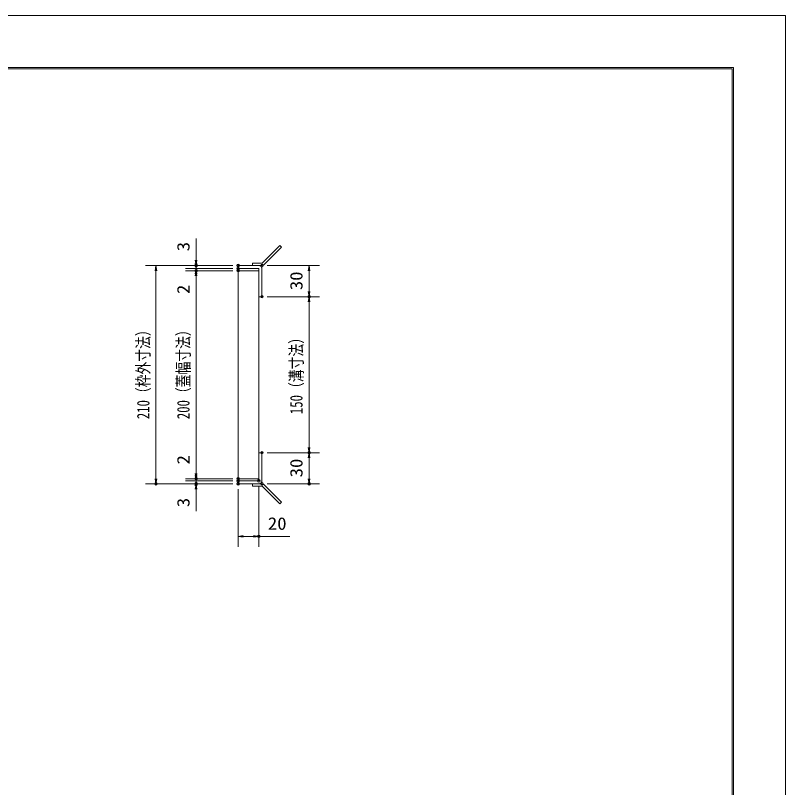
# Model space of a CAD drawing. Units: millimetres, scale not verified. Extents: x -1050 to 1050, y -742 to 742.
# Drawn here: x 309 to 1050, y 0 to 742 of the extents above; entities that cross this region are included whole.
import ezdxf
from ezdxf.enums import TextEntityAlignment as Align

# ---------------------------------------------------------------- set-up
doc = ezdxf.new("R2010")
doc.units = ezdxf.units.MM
doc.header["$LTSCALE"] = 5
doc.header["$PDMODE"] = 32
doc.header["$PDSIZE"] = 2.5
for name, color, linetype, lineweight in [('0-0_7-図\u3000枠', 4, 'Continuous', 9), ('0-1_寸法注釈', 2, 'Continuous', 9), ('0-2_0', 2, 'Continuous', 9), ('0-3_DEFPOINTS', 134, 'Continuous', 9), ('0-4_アンカー', 7, 'Continuous', 9), ('0-5_枠', 7, 'Continuous', 9), ('0-7_蓋', 5, 'Continuous', 9)]:
    doc.layers.add(name, color=color, linetype=linetype, lineweight=lineweight)
doc.styles.add('ＭＳ ゴシック', font='')
doc.styles.get('ＭＳ ゴシック').set_extended_font_data('MS Gothic')

# ---------------------------------------------------------------- blocks, each defined once
blk = doc.blocks.new('_OPEN')
at = {"layer": '0-2_0'}
blk.add_line((0, 0), (-5, 0), dxfattribs=at)
blk.add_lwpolyline([(-5, 0.833), (0, 0), (-5, -0.833)], dxfattribs=at)
blk = doc.blocks.new('A$C4F066A7F')
at = {"layer": '0-4_アンカー'}
for p, q in [((0, 96.52), (45.24, 96.52)), ((0, 85.02), (0, 96.52)), ((0, 85.02), (45.24, 85.02)), ((130.26, 0), (45.24, 85.02)), ((138.39, 8.13), (53.37, 93.15)), ((138.39, 8.13), (130.26, 0))]:
    blk.add_line(p, q, dxfattribs=at)
blk.add_arc((45.24, 85.02), 11.5, 45, 90, dxfattribs=at)
blk = doc.blocks.new('A$C6EB770D1')
at = {"layer": '0-4_アンカー'}
for p, q in [((130.257, 96.52), (45.237, 11.5)), ((138.388, 88.388), (53.368, 3.368)), ((138.388, 88.388), (130.257, 96.52)), ((0, 11.5), (45.237, 11.5)), ((0, 11.5), (0, 0)), ((0, 0), (45.237, 0))]:
    blk.add_line(p, q, dxfattribs=at)
blk.add_arc((45.237, 11.5), 11.5, 270, 315, dxfattribs=at)

msp = doc.modelspace()

# ---------------------------------------------------------------- linework, layer by layer
at = {"layer": '0-0_7-図\u3000枠'}
for p in [(-973.75, 691.25), (998.75, -691.25)]:
    msp.add_line(p, (998.75, 691.25), dxfattribs=at)
msp.add_lwpolyline([(-975, 692.5), (1000, 692.5), (1000, -692.5)], dxfattribs=at)
at = {"layer": '0-1_寸法注釈'}
for p, q in [((482.778, 507.034), (482.778, 528.147)), ((482.778, 504.034), (482.778, 509.034)), ((518.195, 502.034), (434.223, 502.034)), ((518.195, 502.034), (472.778, 502.034)), ((518.195, 499.034), (472.778, 499.034)), ((518.195, 499.034), (472.778, 499.034)), ((482.778, 499.034), (482.778, 502.034)), ((482.778, 499.034), (482.778, 497.034)), ((551.242, 502.034), (601.515, 502.034)), ((444.223, 497.034), (444.223, 297.034)), ((518.195, 497.034), (472.778, 497.034)), ((518.195, 497.034), (472.778, 497.034)), ((482.778, 494.034), (482.778, 489.034)), ((482.778, 492.034), (482.778, 470.921)), ((482.778, 492.034), (482.778, 302.034)), ((591.515, 497.034), (591.515, 477.034)), ((551.242, 472.034), (601.515, 472.034)), ((551.242, 472.034), (601.515, 472.034)), ((591.515, 467.034), (591.515, 327.034)), ((482.778, 302.034), (482.778, 323.147)), ((551.195, 322.034), (601.515, 322.034)), ((551.195, 322.034), (601.515, 322.034)), ((591.515, 317.034), (591.515, 297.034)), ((482.778, 300.034), (482.778, 305.034)), ((518.195, 297.034), (472.778, 297.034)), ((518.195, 297.034), (472.778, 297.034)), ((482.778, 295.034), (482.778, 297.034)), ((518.195, 292.034), (434.223, 292.034)), ((518.195, 295.034), (472.778, 295.034)), ((518.195, 295.034), (472.778, 295.034)), ((518.195, 292.034), (472.778, 292.034)), ((482.778, 295.034), (482.778, 292.034)), ((482.778, 290.034), (482.778, 285.034)), ((543.195, 290.034), (543.195, 231.583)), ((551.242, 292.034), (601.515, 292.034)), ((482.778, 287.034), (482.778, 265.921)), ((523.195, 287.034), (523.195, 231.583)), ((528.195, 241.583), (538.195, 241.583)), ((543.195, 241.583), (573.042, 241.583))]:
    msp.add_line(p, q, dxfattribs=at)
at = {"layer": '0-3_DEFPOINTS'}
msp.add_lwpolyline([(-1050, -742.5), (-1050, 742.5), (1050, 742.5), (1050, -742.5)], close=True, dxfattribs=at)
for p in [(482.778, 502.034), (482.778, 497.034), (523.195, 502.034), (523.195, 502.034), (523.195, 499.034), (523.195, 497.034), (546.242, 502.034), (546.242, 472.034), (591.515, 472.034), (546.195, 322.034), (591.515, 322.034), (482.778, 297.034), (523.195, 297.034), (444.223, 292.034), (482.778, 292.034), (523.195, 295.034), (523.195, 292.034), (523.195, 292.034), (543.195, 295.034), (546.242, 292.034), (591.515, 292.034), (543.195, 241.583)]:
    msp.add_point(p, dxfattribs=at)
at = {"layer": '0-5_枠'}
for p, q in [((523.195, 499.034), (523.195, 502.034)), ((523.195, 502.034), (543.195, 502.034)), ((543.195, 499.034), (523.195, 499.034)), ((543.195, 472.034), (543.195, 499.034)), ((546.195, 472.034), (546.195, 499.034)), ((543.195, 472.034), (546.195, 472.034)), ((543.195, 322.034), (546.195, 322.034)), ((543.195, 322.034), (543.195, 295.034)), ((546.195, 322.034), (546.195, 295.034)), ((543.195, 295.034), (523.195, 295.034))]:
    msp.add_line(p, q, dxfattribs=at)
msp.add_lwpolyline([(523.195, 295.034), (523.195, 292.034), (543.195, 292.034)], dxfattribs=at)
for centre, start, end in [((543.195, 499.034), 0, 90), ((543.195, 295.034), 270, 0)]:
    msp.add_arc(centre, 3, start, end, dxfattribs=at)
at = {"layer": '0-7_蓋'}
for q in [(523.195, 297.034), (543.195, 497.034)]:
    msp.add_line((523.195, 497.034), q, dxfattribs=at)
msp.add_lwpolyline([(543.195, 497.034), (543.195, 297.034), (523.195, 297.034)], dxfattribs=at)
at = {"layer": '0-7_蓋', "color": 7}
for p in [(523.195, 497.034), (523.195, 297.034)]:
    msp.add_point(p, dxfattribs=at)

# ---------------------------------------------------------------- block references
at = {"layer": '0-1_寸法注釈'}
for p, rotation in [((482.778, 502.034), 270), ((444.223, 502.034), 90), ((482.778, 499.034), 270), ((482.778, 499.034), 90), ((591.515, 502.034), 90), ((482.778, 497.034), 90), ((482.778, 497.034), 90), ((591.515, 472.034), 270), ((591.515, 472.034), 90), ((591.515, 322.034), 270), ((591.515, 322.034), 90), ((444.223, 292.034), 270), ((482.778, 297.034), 270), ((482.778, 297.034), 270), ((482.778, 295.034), 270), ((591.515, 292.034), 270), ((482.778, 295.034), 90), ((482.778, 292.034), 90), ((523.195, 241.583), 180)]:
    msp.add_blockref('_OPEN', p, dxfattribs=dict(at, rotation=rotation))
msp.add_blockref('_OPEN', (543.195, 241.583), dxfattribs=at)
at = {"layer": '0-4_アンカー', "xscale": 0.2, "yscale": 0.2}
for name, p in [('A$C6EB770D1', (537.195, 502.034)), ('A$C4F066A7F', (537.195, 272.73))]:
    msp.add_blockref(name, p, dxfattribs=at)

# ---------------------------------------------------------------- texts
at = {"layer": '0-1_寸法注釈', "color": 7, "style": 'ＭＳ ゴシック'}
for s, height, width, p in [('3', 12.02, 1.1, (480.091, 515.724)), ('30', 12.02, 1.1, (588.828, 478.301)), ('2', 12.02, 1.1, (480.091, 474.611)), ('210（枠外寸法）', 12.02, 0.75, (441.536, 354.241)), ('200（蓋幅寸法）', 12.02, 0.75, (480.091, 354.241)), ('150（溝寸法）', 12.03, 0.75, (588.828, 359.088)), ('2', 12.02, 1.1, (480.091, 310.724)), ('30', 12.02, 1.1, (588.828, 298.301)), ('3', 12.02, 1.1, (480.091, 269.611))]:
    msp.add_text(s, height=height, rotation=90, dxfattribs=dict(at, width=width)).set_placement(p, align=Align.BOTTOM_LEFT)
at = {"layer": '0-1_寸法注釈', "color": 7, "style": 'ＭＳ ゴシック', "width": 1.1}
msp.add_text('20', height=12.02, dxfattribs=at).set_placement((551.885, 244.27), align=Align.BOTTOM_LEFT)

doc.saveas('drawing.dxf')
